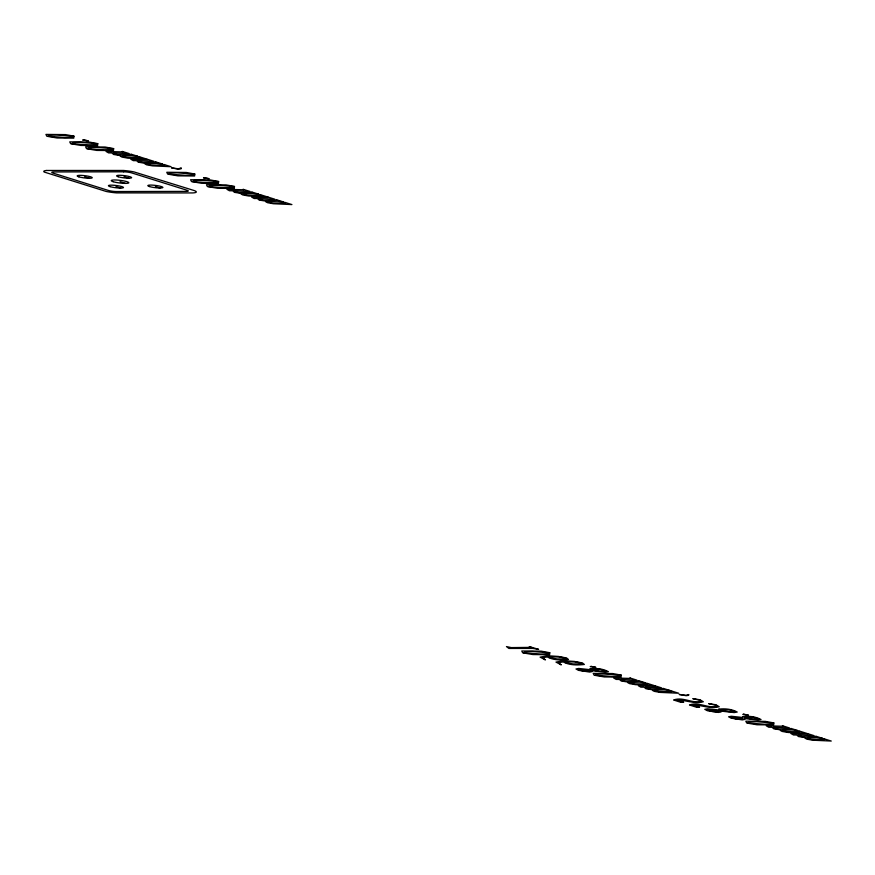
<?xml version="1.0" encoding="UTF-8"?>
<svg xmlns="http://www.w3.org/2000/svg" width="875" height="875" viewBox="0 0 875 875"><rect width="100%" height="100%" fill="white"/><g stroke="black" fill="none" stroke-linecap="round" stroke-linejoin="round"><path stroke-width="1.31" d="M124.108 176.739L128.789 178.216M155.356 186.539L160.048 188.005M120.039 181.672L125.508 183.389M84.722 176.816L89.414 178.281M115.981 186.616L120.662 188.081M181.059 168.044L181.059 168.809L178.511 169.17L171.598 167.923L178.27 168.777L181.059 168.044M688.658 694.564L688.647 695.33L686.098 695.691L679.197 694.444L685.858 695.308L688.658 694.564M73.052 136.227L73.03 137.211L64.783 137.495L47.819 136.238L49.634 135.089L56.744 134.914L73.052 136.227M96.862 143.686L96.852 144.67L88.594 144.955L71.63 143.697L73.456 142.548L80.566 142.373L96.862 143.686M112.744 148.662L112.722 149.647L104.475 149.931L87.511 148.673L89.327 147.525L96.436 147.35L112.744 148.662M193.889 174.092L193.878 175.077L185.631 175.361L168.667 174.092L170.483 172.955L177.592 172.78L193.889 174.092M217.711 181.552L217.689 182.536L209.442 182.82L192.478 181.562L194.294 180.414L201.403 180.239L217.711 181.552M233.581 186.528L233.57 187.512L225.323 187.797L208.359 186.539L210.175 185.391L217.284 185.216L233.581 186.528M548.887 652.794L548.877 653.789L540.619 654.062L523.655 652.805L525.47 651.667L532.58 651.492L548.887 652.794M620.331 675.183L620.32 676.167L612.062 676.452L595.098 675.194L596.925 674.045L604.023 673.87L620.331 675.183M772.931 723.002L772.909 723.986L764.663 724.27L747.698 723.002L749.514 721.864L756.623 721.689L772.931 723.002M73.959 136.161L73.773 138.141L57.083 137.987L46.845 136.259L45.927 134.411L65.439 134.597L73.959 136.161M97.77 143.631L97.584 145.611L80.905 145.447L70.656 143.719L69.737 141.87L89.25 142.056L97.77 143.631M113.652 148.597L113.466 150.577L96.775 150.423L86.538 148.695L85.619 146.847L105.131 147.033L113.652 148.597M194.797 174.027L194.611 176.006L177.931 175.853L167.683 174.125L166.764 172.277L186.277 172.463L194.797 174.027M218.619 181.486L218.422 183.466L201.742 183.312L191.505 181.584L190.586 179.736L210.098 179.922L218.619 181.486M234.489 186.462L234.303 188.442L217.623 188.289L207.375 186.561L206.456 184.713L225.969 184.898L234.489 186.462M549.795 652.739L549.609 654.719L532.919 654.555L522.681 652.827L521.763 650.989L541.275 651.164L549.795 652.739M621.239 675.117L621.053 677.097L604.362 676.944L594.125 675.216L593.206 673.367L612.719 673.553L621.239 675.117M773.839 722.936L773.653 724.916L756.963 724.762L746.725 723.034L745.806 721.186L765.319 721.372L773.839 722.936M590.155 668.773L590.056 669.67L578.67 668.445L575.991 668.992L578.605 670.37L589.695 672.066L592.298 671.584L591.872 670.709L605.38 672.23L608.431 671.694C602.984 668.719 596.258 668.052 590.155 668.773M718.933 709.122L718.834 710.019L707.448 708.805L704.78 709.341L707.394 710.73L718.473 712.425L721.077 711.944L720.65 711.058L734.169 712.578L737.209 712.042C731.762 709.067 725.036 708.4 718.933 709.122M742.744 716.581L742.645 717.478L731.27 716.264L728.591 716.8L731.205 718.189L742.295 719.884L744.887 719.403L744.472 718.517L757.98 720.048L761.02 719.513C755.584 716.527 748.858 715.87 742.744 716.581M113.28 152.961L114.384 154.055L118.464 154.733L131.25 154.678L130.78 154.088L137.9 156.319L131.797 155.597L121.647 156.067L126.656 157.391L139.912 157.336L138.819 156.778L139.366 156.778L146.366 158.966L127.903 158.145L122.019 157.106L120.214 156.155L120.389 155.531L113.641 154.481L111.803 152.928L108.588 152.895L106.083 151.462L122.85 151.922L122.259 151.419L129.303 153.628L113.28 152.961M137.977 160.705L139.081 161.787L143.172 162.466L155.947 162.411L155.477 161.82L162.597 164.052L156.494 163.341L146.344 163.8L151.353 165.134L164.609 165.08L163.527 164.522L164.073 164.522L171.062 166.709L152.611 165.878L146.716 164.839L144.922 163.898L145.086 163.264L138.338 162.214L136.5 160.661L133.284 160.639L130.78 159.206L147.547 159.666L146.956 159.152L154.011 161.361L137.977 160.705M234.117 190.827L235.233 191.92L239.312 192.598L252.098 192.544L251.628 191.953L258.738 194.184L252.645 193.463L242.484 193.933L247.494 195.256L260.761 195.202L259.667 194.644L260.214 194.644L267.203 196.831L248.752 196.011L242.856 194.972L241.062 194.02L241.227 193.397L234.489 192.347L232.652 190.794L229.436 190.761L226.92 189.328L243.698 189.788L243.097 189.284L250.152 191.494L234.117 190.827M258.814 198.57L259.93 199.653L264.009 200.331L276.795 200.277L276.325 199.686L283.445 201.917L277.342 201.206L267.181 201.666L272.191 203L285.458 202.945L284.364 202.387L284.911 202.377L291.911 204.575L273.448 203.744L267.553 202.705L265.759 201.764L265.934 201.13L259.186 200.08L257.348 198.527L254.133 198.505L251.628 197.072L268.395 197.52L267.794 197.017L274.848 199.227L258.814 198.57M620.867 679.481L621.972 680.575L626.062 681.253L638.838 681.198L638.367 680.608L645.487 682.839L639.384 682.117L629.234 682.588L634.244 683.911L647.511 683.856L646.417 683.298L646.964 683.298L653.953 685.486L635.502 684.666L629.606 683.627L627.812 682.686L627.977 682.052L621.228 681.002L619.391 679.448L616.175 679.416L613.67 677.983L630.438 678.442L629.847 677.939L636.902 680.148L620.867 679.481M645.564 687.225L646.669 688.319L650.759 688.986L663.545 688.942L663.075 688.352L670.184 690.572L664.092 689.861L653.931 690.32L658.941 691.655L672.208 691.6L671.114 691.042L671.661 691.042L678.65 693.23L660.198 692.409L654.303 691.359L652.509 690.419L652.673 689.784L645.936 688.745L644.087 687.181L640.872 687.159L638.367 685.727L655.134 686.186L654.544 685.672L661.598 687.881L645.564 687.225M773.467 727.3L774.572 728.394L778.652 729.072L791.438 729.017L790.967 728.427L798.087 730.658L791.984 729.936L781.834 730.395L786.844 731.73L800.1 731.675L799.006 731.117L799.553 731.117L806.553 733.305L788.091 732.484L782.206 731.445L780.402 730.494L780.577 729.859L773.828 728.82L771.991 727.256L768.775 727.234L766.27 725.802L783.037 726.261L782.436 725.747L789.491 727.956L773.467 727.3M798.164 735.033L799.269 736.127L803.359 736.805L816.134 736.75L815.664 736.159L822.784 738.391L816.681 737.68L806.531 738.139L811.541 739.473L824.797 739.408L823.714 738.85L824.261 738.85L831.25 741.048L812.798 740.217L806.903 739.178L805.109 738.238L805.273 737.603L798.525 736.553L796.688 735L793.472 734.967L790.967 733.534L807.734 733.994L807.144 733.491L814.198 735.7L798.164 735.033M590.177 670.425L590.023 671.059L587.355 671.366L583.286 671.081L578.014 669.484L590.177 670.425M718.955 710.773L718.802 711.408L716.133 711.714L712.064 711.441L706.792 709.833L718.955 710.773M742.777 718.233L742.623 718.867L739.944 719.173L735.886 718.9L730.614 717.303L742.777 718.233M680.848 702.33L683.67 702.242L676.998 700.066C685.606 699.88 694.531 704.298 703.336 701.739L700.044 699.792L692.814 698.655L700.448 700.394L701.586 701.378C692.092 703.861 682.959 696.434 673.641 700L680.848 702.33M696.719 707.306L699.552 707.219L692.88 705.042C701.477 704.856 710.402 709.275 719.206 706.716L715.925 704.769L708.684 703.631L716.33 705.37L717.467 706.344C707.973 708.838 698.83 701.411 689.511 704.977L696.719 707.306M592.539 669.32L591.752 669.933L599.714 671.169L606.342 671.18L600.534 669.463L592.539 669.32M721.328 709.669L720.53 710.281L728.503 711.528L735.131 711.528L729.312 709.811L721.328 709.669M745.139 717.139L744.341 717.752L752.314 718.988L758.942 718.988L753.134 717.27L745.139 717.139M544.381 657.387L542.938 658.055L545.398 659.892L540.105 657.136L547.597 655.747L558.414 656.436L566.617 657.989L568.477 659.477C561.531 660.319 553.558 660.33 547.312 656.95L544.381 657.387M560.263 662.364L558.808 663.031L561.28 664.869L555.986 662.113L563.478 660.723L574.295 661.413L582.487 662.966L584.358 664.453C577.412 665.284 569.428 665.306 563.194 661.927L560.263 662.364M83.705 139.891L82.655 140.055L88.287 140.831L83.705 139.891M204.542 177.756L203.503 177.92L209.136 178.697L204.542 177.756M591.292 666.411L590.253 666.575L595.886 667.352L591.292 666.411M743.892 714.23L742.842 714.394L748.475 715.17L743.892 714.23M46.605 170.472L45.478 170.603A13.88 2.1 7 0 0 44.275 172.069L106.148 191.45A13.88 2.1 7 0 0 116.627 192.894L192.456 192.938A13.88 2.1 7 0 0 194.37 190.608L133.93 171.894A13.88 2.1 7 0 0 123.452 170.461L46.605 170.472M531.092 647.38L511.284 647.598L506.461 646.581L508.9 648.452L532.656 648.419L538.617 649.348L529.288 646.614L531.092 647.38M566.322 658.897L557.255 658.973L550.211 657.825L548.811 656.819L559.169 656.994L565.622 658.055L566.322 658.897M582.203 663.873L573.136 663.95L566.081 662.802L564.681 661.795L575.05 661.97L581.503 663.031L582.203 663.873M123.638 171.817L53.933 171.948A5.819 0.886 7 0 0 53.003 173.086L108.314 190.422A5.819 0.886 7 0 0 116.441 191.537L186.145 191.406A5.819 0.886 7 0 0 187.086 190.269L131.764 172.933A5.819 0.886 7 0 0 123.638 171.817M78.816 176.827A7.602 1.148 7 0 0 91.733 178.084A7.602 1.148 7 0 0 83.617 175.536A7.602 1.148 7 0 0 78.816 176.827M118.202 176.75A7.602 1.148 7 0 0 131.119 178.008A7.602 1.148 7 0 0 122.992 175.47A7.602 1.148 7 0 0 118.202 176.75M149.45 186.55A7.602 1.148 7 0 0 162.367 187.808A7.602 1.148 7 0 0 154.252 185.259A7.602 1.148 7 0 0 149.45 186.55M110.064 186.627A7.602 1.148 7 0 0 122.992 187.873A7.602 1.148 7 0 0 114.866 185.336A7.602 1.148 7 0 0 110.064 186.627M113.148 181.694A8.859 1.345 7 0 0 128.22 183.159A8.859 1.345 7 0 0 118.748 180.184A8.859 1.345 7 0 0 113.148 181.694"/></g></svg>
